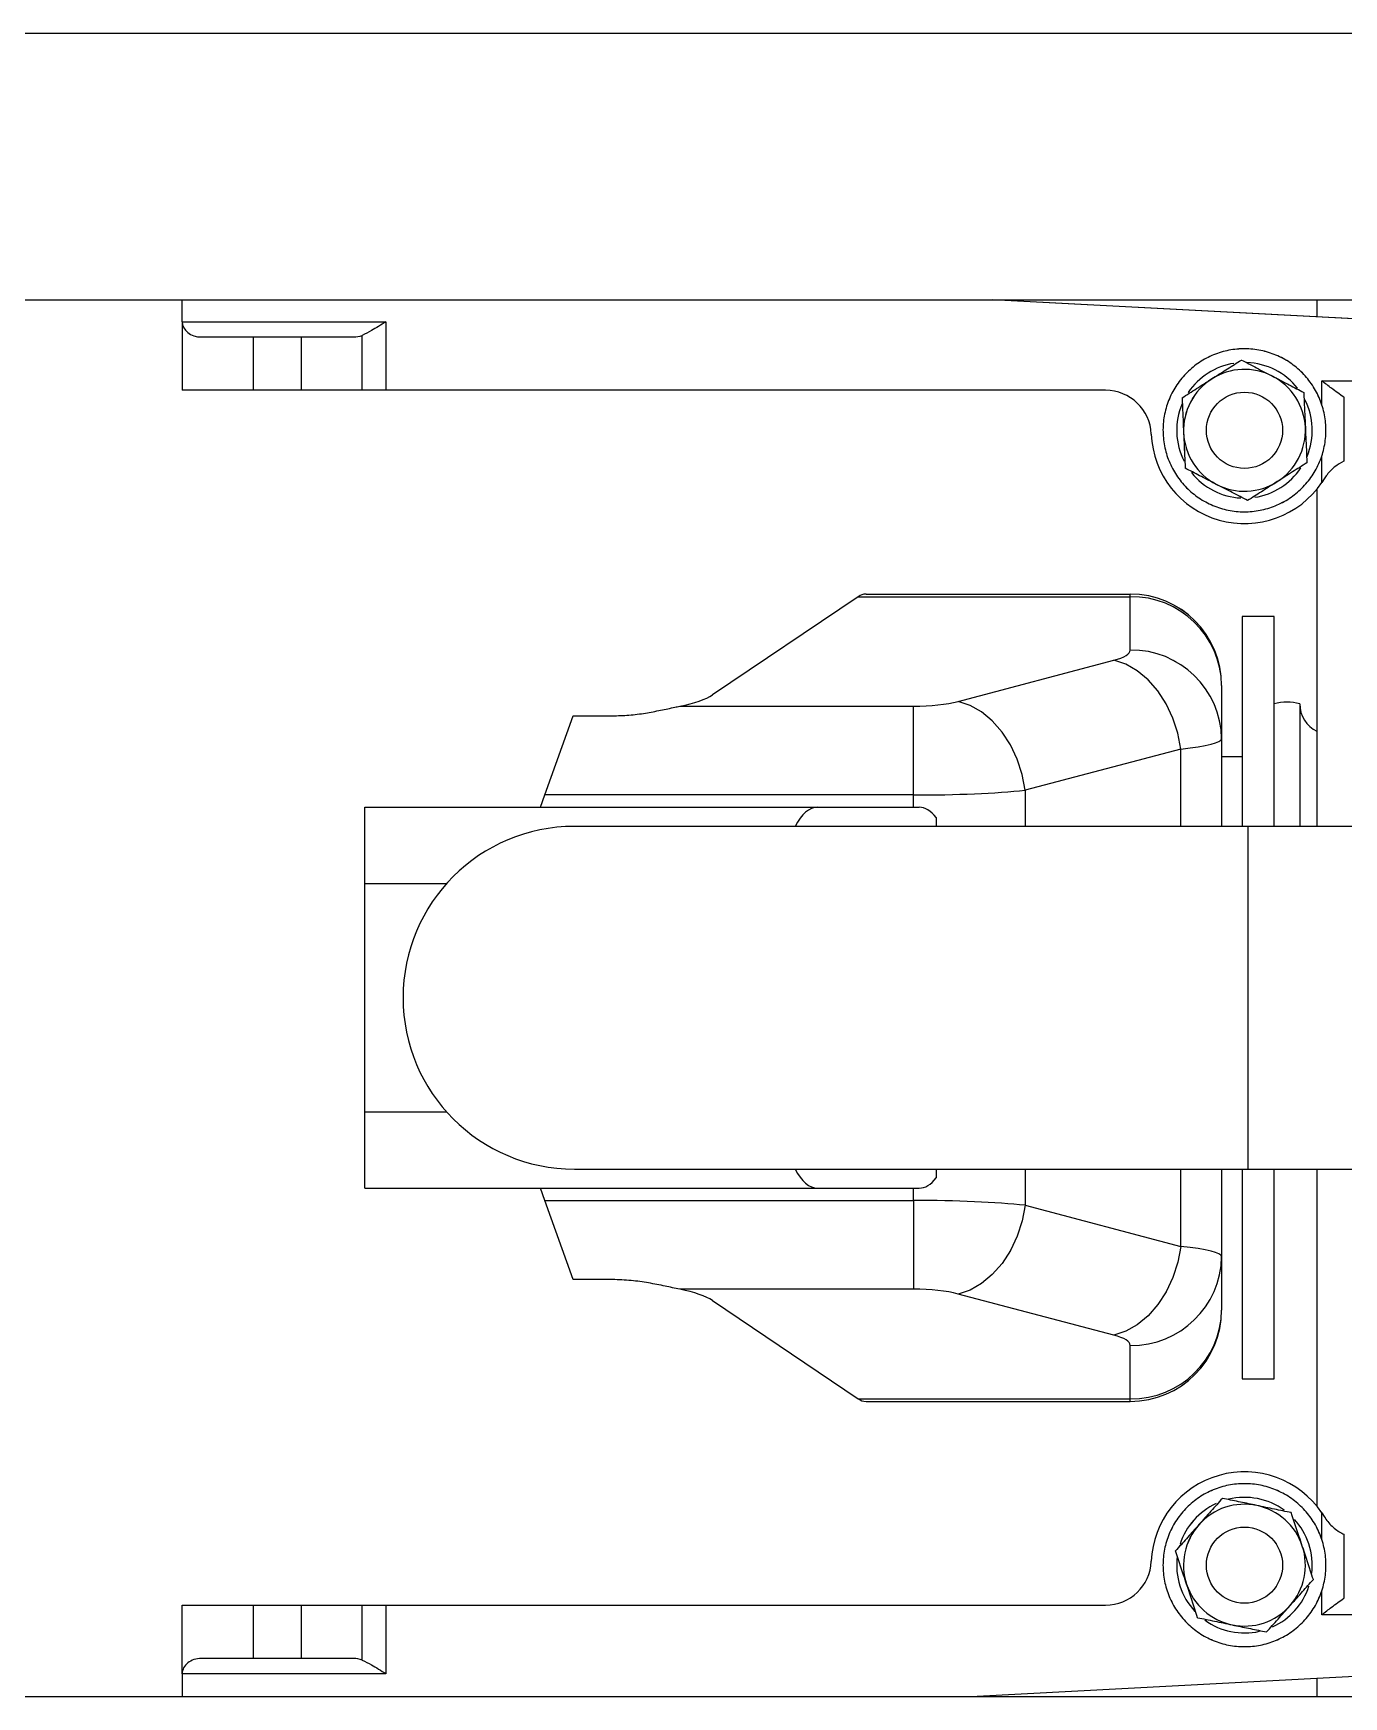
# Model space of a CAD drawing. Header units: inches. Extents: x -1851 to 6314, y -1304 to 4687.
# Drawn here: x 1300.1 to 1307.98, y 1503.1 to 1513.1 of the extents above; entities that cross this region are included whole.
import ezdxf

# ---------------------------------------------------------------- set-up
doc = ezdxf.new("R2010")
doc.units = ezdxf.units.IN
doc.header["$MEASUREMENT"] = 0
doc.layers.add('E-ARRY-TABL', color=9, linetype='Continuous')

# ---------------------------------------------------------------- blocks, each defined once
blk = doc.blocks.new('2.2.1_8 Mid Plan View')
at = {"color": 7, "linetype": 'Continuous', "lineweight": 15}
for p, q in [((-0.30061, -3.73684), (-0.30061, 2.68042)), ((0.30109, 2.68042), (0.30109, -3.73684)), ((-0.41544, -3.62201), (-0.41544, 2.56559)), ((-0.28572, -0.59238), (-0.30061, -0.87641)), ((0.28572, -0.59238), (0.30109, -0.88558)), ((-0.26575, -0.7344), (-0.26575, -0.60279)), ((0.26575, -0.60279), (0.26575, -0.7344)), ((-0.07382, -0.62663), (-0.07382, -0.76607)), ((0.07382, -0.76607), (0.07382, -0.62663)), ((-0.25867, -0.72494), (-0.23108, -0.72494)), ((0.23108, -0.72494), (0.25867, -0.72494)), ((-0.30061, -0.73654), (-0.29328, -0.73654)), ((-0.2235, -0.73339), (-0.22193, -0.7344)), ((-0.21905, -0.73654), (-0.07382, -0.73654)), ((0.07382, -0.73654), (0.21905, -0.73654)), ((0.22193, -0.7344), (0.2235, -0.73339)), ((0.29328, -0.73654), (0.30109, -0.73654)), ((-0.12655, -0.74387), (-0.07382, -0.74387)), ((-0.07382, -0.75496), (-0.16416, -0.75496)), ((-0.16416, -0.75496), (-0.16416, -0.76871)), ((0.16416, -0.75496), (0.07382, -0.75496)), ((0.16416, -0.76871), (0.16416, -0.75496)), ((-0.07382, -0.76607), (-0.07382, -1.05642)), ((0.07382, -1.05642), (0.07382, -0.76607)), ((-0.16416, -0.76871), (-0.07382, -0.76871)), ((-0.10375, -0.76871), (-0.10375, -0.77755)), ((0.07382, -0.76871), (0.16416, -0.76871)), ((-0.13451, -0.77755), (-0.11152, -0.77755)), ((-0.11152, -0.77755), (-0.07382, -0.77755)), ((0.07382, -0.77755), (0.11152, -0.77755)), ((0.11152, -0.77755), (0.13451, -0.77755)), ((-0.10713, -0.79512), (-0.08939, -0.86225)), ((0.08939, -0.86225), (0.10713, -0.79512)), ((-0.17388, -0.93077), (-0.17388, -0.81692)), ((-0.17274, -0.81692), (-0.17388, -0.81692)), ((-0.17274, -0.9342), (-0.17274, -0.81692)), ((-0.14975, -0.81692), (-0.17274, -0.81692)), ((-0.12762, -0.89107), (-0.14536, -0.82395)), ((0.14536, -0.82395), (0.12762, -0.89107)), ((0.17274, -0.81692), (0.14975, -0.81692)), ((0.17274, -0.9342), (0.17274, -0.81692)), ((0.17388, -0.81692), (0.17274, -0.81692)), ((0.17388, -0.93077), (0.17388, -0.81692)), ((-0.26164, -0.82753), (-0.26164, -1.13761)), ((0.26164, -1.13761), (0.26164, -0.82753)), ((-0.07762, -0.90058), (-0.07382, -0.90058)), ((0.07382, -0.90058), (0.07762, -0.90058)), ((-0.08202, -0.95162), (-0.08202, -0.90787)), ((0.08202, -0.95162), (0.08202, -0.90787)), ((-0.12556, -1.01105), (-0.12556, -0.91029)), ((-0.08733, -0.91029), (-0.12556, -0.91029)), ((-0.08733, -0.91029), (-0.08733, -1.06915)), ((0.08733, -1.06915), (0.08733, -0.91029)), ((0.08733, -0.91029), (0.12556, -0.91029)), ((0.12556, -0.91029), (0.12556, -1.01105)), ((-0.17274, -0.9342), (-0.13046, -0.99686)), ((0.13046, -0.99686), (0.17274, -0.9342)), ((-0.08202, -1.14664), (-0.08202, -0.95162)), ((0.08202, -1.14664), (0.08202, -0.95162)), ((-0.12142, -1.05699), (-0.12142, -1.04001)), ((0.12142, -1.04001), (0.12142, -1.05699)), ((-0.08733, -1.06915), (-0.12142, -1.05699)), ((0.12142, -1.05699), (0.08733, -1.06915)), ((-0.08202, -1.07104), (-0.08733, -1.06915)), ((0.08733, -1.06915), (0.08202, -1.07104)), ((-0.29117, -1.22538), (-0.29117, -1.13761)), ((-0.29117, -1.13761), (-0.26164, -1.13761)), ((-0.26164, -1.13761), (-0.26164, -1.14785)), ((0.26164, -1.13761), (0.29117, -1.13761)), ((0.26164, -1.14785), (0.26164, -1.13761)), ((0.29117, -1.13761), (0.29117, -1.22538)), ((-0.26164, -1.14785), (-0.28532, -1.14785)), ((-0.28461, -1.17412), (-0.28461, -1.15156)), ((-0.26164, -1.14785), (-0.26164, -1.17412)), ((-0.04921, -1.14664), (-0.08202, -1.14664)), ((0.04921, -1.14664), (-0.04921, -1.14664)), ((0.08202, -1.14664), (0.04921, -1.14664)), ((0.28532, -1.14785), (0.26164, -1.14785)), ((0.26164, -1.17412), (0.26164, -1.14785)), ((0.28461, -1.15156), (0.28461, -1.17412)), ((-0.28461, -1.17412), (-0.26164, -1.17412)), ((-0.28461, -1.19462), (-0.28461, -1.17412)), ((-0.26164, -1.17412), (-0.26164, -1.19462)), ((0.26164, -1.17412), (0.28461, -1.17412)), ((0.26164, -1.19462), (0.26164, -1.17412)), ((0.28461, -1.17412), (0.28461, -1.19462)), ((-0.26164, -1.19462), (-0.28461, -1.19462)), ((-0.28461, -1.21718), (-0.28461, -1.19462)), ((-0.26164, -1.19462), (-0.26164, -1.22538)), ((0.28461, -1.19462), (0.26164, -1.19462)), ((0.26164, -1.22538), (0.26164, -1.19462)), ((0.28461, -1.19462), (0.28461, -1.21718)), ((-0.29117, -1.22538), (-0.30061, -1.22538)), ((-0.29117, -1.22538), (-0.26164, -1.22538)), ((0.29117, -1.22538), (0.26164, -1.22538)), ((0.29117, -1.22538), (0.30109, -1.22538))]:
    blk.add_line(p, q, dxfattribs=at)
at = {"color": 8, "linetype": 'Continuous', "lineweight": 15}
for p, q in [((-0.2555, -0.7344), (-0.26575, -0.7344)), ((-0.22193, -0.7344), (-0.23334, -0.7344)), ((0.23334, -0.7344), (0.22193, -0.7344)), ((0.26575, -0.7344), (0.2555, -0.7344)), ((0.07382, -0.76607), (-0.07382, -0.76607)), ((-0.07382, -0.79512), (-0.10713, -0.79512)), ((0.10713, -0.79512), (0.07382, -0.79512)), ((-0.08939, -0.86225), (-0.07382, -0.86225)), ((0.07382, -0.86225), (0.08939, -0.86225)), ((-0.08202, -0.91029), (-0.08733, -0.91029)), ((0.08733, -0.91029), (0.08202, -0.91029)), ((-0.04921, -1.14664), (-0.04921, -1.11144)), ((0.04921, -1.14664), (0.04921, -1.11144))]:
    blk.add_line(p, q, dxfattribs=at)
at = {"color": 7, "linetype": 'Continuous', "lineweight": 15, "flags": 128}
for points in [[(-0.10713, -0.79512), (-0.11391, -0.7964), (-0.12048, -0.79852), (-0.12664, -0.80144), (-0.1322, -0.80504), (-0.13698, -0.80923), (-0.14085, -0.81388), (-0.14367, -0.81883), (-0.14536, -0.82395)], [(0.10713, -0.79512), (0.11391, -0.7964), (0.12048, -0.79852), (0.12664, -0.80144), (0.1322, -0.80504), (0.13698, -0.80923), (0.14085, -0.81388), (0.14367, -0.81883), (0.14536, -0.82395)], [(-0.08939, -0.86225), (-0.09617, -0.86352), (-0.10274, -0.86565), (-0.1089, -0.86856), (-0.11446, -0.87217), (-0.11924, -0.87636), (-0.1231, -0.881), (-0.12592, -0.88596), (-0.12762, -0.89107)], [(0.08939, -0.86225), (0.09617, -0.86352), (0.10274, -0.86565), (0.1089, -0.86856), (0.11446, -0.87217), (0.11924, -0.87636), (0.1231, -0.881), (0.12592, -0.88596), (0.12762, -0.89107)]]:
    blk.add_lwpolyline(points, dxfattribs=at)
at = {"color": 7, "linetype": 'Continuous', "lineweight": 15}
for centre in [(-0.24442, -0.76771), (0.24442, -0.76771)]:
    blk.add_circle(centre, 0.0164, dxfattribs=at)
for centre, radius, start, end in [((-0.24442, -0.76771), 0.0351, 120.68288, 131.93288), ((-0.24442, -0.76771), 0.0351, 109.43288, 120.68288), ((-0.24442, -0.76771), 0.0351, 98.18288, 109.43288), ((-0.24442, -0.76771), 0.0351, 86.93288, 98.18288), ((-0.24442, -0.76771), 0.04019, 272.35528, 55.98004), ((-0.24442, -0.76771), 0.0351, 75.68288, 86.93288), ((-0.24442, -0.76771), 0.0351, 64.43288, 75.68288), ((-0.24442, -0.76771), 0.0351, 53.18288, 64.43288), ((-0.12655, -0.73075), 0.01312, 270, 333.81634), ((0.24442, -0.76771), 0.04019, 124.01996, 267.64472), ((0.24442, -0.76771), 0.0351, 113.90506, 125.15506), ((0.24442, -0.76771), 0.0351, 102.65506, 113.90506), ((0.24442, -0.76771), 0.0351, 91.40506, 102.65506), ((0.24442, -0.76771), 0.0351, 80.15506, 91.40506), ((0.24442, -0.76771), 0.0351, 68.90506, 80.15506), ((0.24442, -0.76771), 0.0351, 57.65506, 68.90506), ((-0.24442, -0.76771), 0.0292, 128.30288, 177.95703), ((-0.24442, -0.76771), 0.0351, 131.93288, 143.18288), ((-0.24442, -0.76771), 0.02625, 92.55788, 152.55788), ((-0.24442, -0.76771), 0.0292, 92.55788, 116.79583), ((-0.24442, -0.76771), 0.0292, 67.40745, 92.55788), ((-0.24442, -0.76771), 0.02625, 32.55788, 92.55788), ((-0.24442, -0.76771), 0.0292, 8.73124, 56.20839), ((-0.24442, -0.76771), 0.0351, 41.93288, 53.18288), ((-0.24442, -0.76771), 0.0351, 30.68288, 41.93288), ((-0.10766, -0.74942), 0.01968, 163.6403, 196.3597), ((0.24442, -0.76771), 0.0351, 136.40506, 147.65506), ((0.24442, -0.76771), 0.02625, 108.28006, 168.28006), ((0.24442, -0.76771), 0.0351, 125.15506, 136.40506), ((0.24442, -0.76771), 0.0292, 108.28006, 132.51802), ((0.24442, -0.76771), 0.0292, 83.12964, 108.28006), ((0.24442, -0.76771), 0.02625, 48.28006, 108.28006), ((0.24442, -0.76771), 0.0292, 24.45342, 71.93058), ((0.24442, -0.76771), 0.0351, 46.40506, 57.65506), ((0.24442, -0.76771), 0.0351, 35.15506, 46.40506), ((-0.24442, -0.76771), 0.0351, 143.18288, 154.43288), ((-0.24442, -0.76771), 0.0351, 19.43288, 30.68288), ((0.24442, -0.76771), 0.0351, 147.65506, 158.90506), ((0.24442, -0.76771), 0.0292, 144.02506, 193.67922), ((0.24442, -0.76771), 0.02625, 348.28006, 48.28006), ((0.24442, -0.76771), 0.0351, 23.90506, 35.15506), ((-0.24442, -0.76771), 0.0351, 165.68288, 176.93288), ((-0.24442, -0.76771), 0.0351, 154.43288, 165.68288), ((-0.24442, -0.76771), 0.02625, 152.55788, 212.55788), ((-0.24442, -0.76771), 0.02625, 332.55788, 32.55788), ((-0.24442, -0.76771), 0.0351, 8.18288, 19.43288), ((0.24442, -0.76771), 0.0351, 158.90506, 170.15506), ((0.24442, -0.76771), 0.0351, 12.65506, 23.90506), ((-0.24442, -0.76771), 0.0351, 176.93288, 188.18288), ((-0.24442, -0.76771), 0.0351, 356.93288, 8.18288), ((0.24442, -0.76771), 0.0351, 170.15506, 181.40506), ((0.24442, -0.76771), 0.02625, 168.28006, 228.28006), ((0.24442, -0.76771), 0.0292, 324.37687, 12.67514), ((0.24442, -0.76771), 0.0351, 1.40506, 12.65506), ((-0.24442, -0.76771), 0.0351, 188.18288, 199.43288), ((-0.24442, -0.76771), 0.0292, 188.9922, 236.0844), ((-0.24442, -0.76771), 0.0292, 308.65468, 356.95295), ((-0.24442, -0.76771), 0.0351, 345.68288, 356.93288), ((0.24442, -0.76771), 0.0351, 181.40506, 192.65506), ((0.24442, -0.76771), 0.02625, 288.28006, 348.28006), ((0.24442, -0.76771), 0.0351, 338.90506, 350.15506), ((0.24442, -0.76771), 0.0351, 350.15506, 1.40506), ((-0.24442, -0.76771), 0.0351, 199.43288, 210.68288), ((-0.24442, -0.76771), 0.02625, 272.55788, 332.55788), ((-0.24442, -0.76771), 0.0351, 334.43288, 345.68288), ((-0.13451, -0.81692), 0.03937, 90, 180), ((-0.13391, -0.81638), 0.03884, 90.88733, 180.79366), ((-0.11092, -0.81638), 0.03884, 90.88733, 180.79366), ((0.11092, -0.81638), 0.03884, 359.20634, 89.11267), ((0.13391, -0.81638), 0.03884, 359.20634, 89.11267), ((0.13451, -0.81692), 0.03937, 0, 90), ((0.24442, -0.76771), 0.0351, 192.65506, 203.90506), ((0.24442, -0.76771), 0.0292, 204.71439, 251.80658), ((0.24442, -0.76771), 0.0351, 327.65506, 338.90506), ((-0.24442, -0.76771), 0.0351, 210.68288, 221.93288), ((-0.24442, -0.76771), 0.02625, 212.55788, 272.55788), ((-0.24442, -0.76771), 0.0351, 323.18288, 334.43288), ((0.24442, -0.76771), 0.0351, 203.90506, 215.15506), ((0.24442, -0.76771), 0.0351, 215.15506, 226.40506), ((0.24442, -0.76771), 0.02625, 228.28006, 288.28006), ((0.24442, -0.76771), 0.0351, 316.40506, 327.65506), ((-0.24442, -0.76771), 0.0351, 221.93288, 233.18288), ((-0.24442, -0.76771), 0.0292, 246.87351, 297.22169), ((-0.24442, -0.76771), 0.0351, 300.68288, 311.93288), ((-0.24442, -0.76771), 0.0351, 311.93288, 323.18288), ((0.24442, -0.76771), 0.0351, 226.40506, 237.65506), ((0.24442, -0.76771), 0.0292, 262.59569, 312.94388), ((0.24442, -0.76771), 0.0351, 305.15506, 316.40506), ((-0.24442, -0.76771), 0.0351, 233.18288, 244.43288), ((-0.24442, -0.76771), 0.0351, 244.43288, 255.68288), ((-0.24442, -0.76771), 0.0351, 255.68288, 266.93288), ((-0.24442, -0.76771), 0.0351, 266.93288, 278.18288), ((-0.24442, -0.76771), 0.0351, 278.18288, 289.43288), ((-0.24442, -0.76771), 0.0351, 289.43288, 300.68288), ((0.24442, -0.76771), 0.0351, 237.65506, 248.90506), ((0.24442, -0.76771), 0.0351, 248.90506, 260.15506), ((0.24442, -0.76771), 0.0351, 260.15506, 271.40506), ((0.24442, -0.76771), 0.0351, 271.40506, 282.65506), ((0.24442, -0.76771), 0.0351, 282.65506, 293.90506), ((0.24442, -0.76771), 0.0351, 293.90506, 305.15506), ((-0.24196, -0.82753), 0.01968, 92.35528, 180), ((0.24196, -0.82753), 0.01968, 0, 87.64472), ((0, -1.05642), 0.07382, 180, 0)]:
    blk.add_arc(centre, radius, start, end, dxfattribs=at)
for centre, major_axis, ratio, start_param, end_param in [((-0.11152, -0.84317), (0, 0.06562), 0.09834, 5.533966, 6.283185), ((0.11152, -0.84317), (0, 0.06562), 0.09834, 0, 0.749219), ((-0.14975, -0.84317), (0, 0.02625), 0.24585, 5.533966, 6.283185), ((0.14975, -0.84317), (0, 0.02625), 0.24585, 0, 0.749219), ((-0.09378, -0.91029), (0, 0.06562), 0.09834, 4.712389, 5.533966), ((0.09378, -0.91029), (0, 0.06562), 0.09834, 0.749219, 1.570796), ((-0.13201, -0.91029), (0, 0.02625), 0.24585, 4.712389, 5.533966), ((0.13201, -0.91029), (0, 0.02625), 0.24585, 0.749219, 1.570796), ((-0.04921, -0.90787), (0.03281, 0), 0.444444, 2.617994, 3.141593), ((0.04921, -0.90787), (0.03281, 0), 0.444444, 0, 0.523599), ((-0.13451, -0.93077), (0.03937, 0), 0.364309, 3.141593, 3.382662), ((0.13451, -0.93077), (0.03937, 0), 0.364309, 6.042116, 6.283185), ((-0.04921, -0.95162), (0.03281, 0), 0.444444, 3.141593, 3.864327), ((0.04921, -0.95162), (0.03281, 0), 0.444444, 5.560451, 6.283185), ((-0.13432, -1.04001), (0, 0.04593), 0.24585, 5.394785, 5.93382), ((0.13432, -1.04001), (0, 0.04593), 0.24585, 0.349365, 0.8884), ((-0.29117, -1.15156), (0, 0.0082), 0.8, 4.712389, 5.181588), ((0.29117, -1.15156), (0, 0.0082), 0.8, 1.101597, 1.570796), ((-0.29117, -1.21718), (0, 0.0082), 0.8, 3.141593, 4.712389), ((0.29117, -1.21718), (0, 0.0082), 0.8, 1.570796, 3.141593)]:
    blk.add_ellipse(centre, major_axis=major_axis, ratio=ratio, start_param=start_param, end_param=end_param, dxfattribs=at)
for points, knots in [([(-0.25867, -0.72494), (-0.25992, -0.72668), (-0.2621, -0.72972), (-0.26465, -0.73299), (-0.26574, -0.73438), (-0.26575, -0.7344)], [0, 0, 0, 0, 0.567676, 0.996223, 1, 1, 1, 1]), ([(-0.23108, -0.72494), (-0.23037, -0.72623), (-0.22896, -0.72881), (-0.22608, -0.7317), (-0.22411, -0.73299), (-0.2235, -0.73339)], [0, 0, 0, 0, 0.40927, 0.81718, 1, 1, 1, 1]), ([(0.2235, -0.73339), (0.22497, -0.73233), (0.22791, -0.73019), (0.23011, -0.72691), (0.23093, -0.72523), (0.23108, -0.72494)], [0, 0, 0, 0, 0.451634, 0.905839, 1, 1, 1, 1]), ([(0.26575, -0.7344), (0.26574, -0.73438), (0.26465, -0.73299), (0.2621, -0.72972), (0.25992, -0.72668), (0.25867, -0.72494)], [0, 0, 0, 0, 0.003777, 0.432324, 1, 1, 1, 1]), ([(-0.26771, -0.75561), (-0.26755, -0.75529), (-0.26629, -0.75288), (-0.26393, -0.74833), (-0.2618, -0.74423), (-0.26073, -0.74216)], [0, 0, 0, 0, 0.070086, 0.530782, 1, 1, 1, 1]), ([(-0.26073, -0.74216), (-0.25946, -0.74211), (-0.25452, -0.74189), (-0.2494, -0.74166), (-0.24559, -0.74149)], [0, 0, 0, 0, 0.257551, 1, 1, 1, 1]), ([(-0.24559, -0.74149), (-0.24421, -0.74143), (-0.23909, -0.7412), (-0.2341, -0.74097), (-0.23045, -0.74081)], [0, 0, 0, 0, 0.268634, 1, 1, 1, 1]), ([(-0.23045, -0.74081), (-0.22913, -0.74289), (-0.22646, -0.74707), (-0.22369, -0.7514), (-0.2223, -0.75358)], [0, 0, 0, 0, 0.495458, 1, 1, 1, 1]), ([(0.23619, -0.74279), (0.23488, -0.74322), (0.23001, -0.74483), (0.22527, -0.74639), (0.2218, -0.74754)], [0, 0, 0, 0, 0.268634, 1, 1, 1, 1]), ([(0.25058, -0.73803), (0.24937, -0.73843), (0.24468, -0.73998), (0.23981, -0.74159), (0.23619, -0.74279)], [0, 0, 0, 0, 0.257551, 1, 1, 1, 1]), ([(0.26189, -0.74812), (0.26162, -0.74788), (0.25959, -0.74607), (0.25576, -0.74266), (0.25231, -0.73958), (0.25058, -0.73803)], [0, 0, 0, 0, 0.070086, 0.530782, 1, 1, 1, 1]), ([(0.2218, -0.74754), (0.2213, -0.74995), (0.22029, -0.75481), (0.21925, -0.75984), (0.21872, -0.76238)], [0, 0, 0, 0, 0.495458, 1, 1, 1, 1]), ([(0.2732, -0.7582), (0.27136, -0.75656), (0.26765, -0.75326), (0.26382, -0.74984), (0.26189, -0.74812)], [0, 0, 0, 0, 0.495458, 1, 1, 1, 1]), ([(-0.2747, -0.76906), (-0.27356, -0.76688), (-0.27127, -0.76247), (-0.26891, -0.75791), (-0.26771, -0.75561)], [0, 0, 0, 0, 0.495458, 1, 1, 1, 1]), ([(-0.2223, -0.75358), (-0.2221, -0.75389), (-0.22064, -0.75618), (-0.21788, -0.7605), (-0.2154, -0.76439), (-0.21414, -0.76636)], [0, 0, 0, 0, 0.070086, 0.530782, 1, 1, 1, 1]), ([(0.27012, -0.77304), (0.27019, -0.77269), (0.27074, -0.77002), (0.27179, -0.765), (0.27272, -0.76048), (0.2732, -0.7582)], [0, 0, 0, 0, 0.070086, 0.530782, 1, 1, 1, 1]), ([(-0.21414, -0.76636), (-0.21528, -0.76854), (-0.21757, -0.77295), (-0.21993, -0.7775), (-0.22113, -0.7798)], [0, 0, 0, 0, 0.495458, 1, 1, 1, 1]), ([(0.21872, -0.76238), (0.21865, -0.76273), (0.2181, -0.76539), (0.21705, -0.77041), (0.21612, -0.77493), (0.21564, -0.77721)], [0, 0, 0, 0, 0.070086, 0.530782, 1, 1, 1, 1]), ([(-0.26654, -0.78183), (-0.26673, -0.78153), (-0.2682, -0.77924), (-0.27096, -0.77491), (-0.27344, -0.77102), (-0.2747, -0.76906)], [0, 0, 0, 0, 0.070086, 0.530782, 1, 1, 1, 1]), ([(0.26704, -0.78788), (0.26754, -0.78547), (0.26855, -0.7806), (0.26959, -0.77558), (0.27012, -0.77304)], [0, 0, 0, 0, 0.495458, 1, 1, 1, 1]), ([(-0.22113, -0.7798), (-0.22129, -0.78012), (-0.22255, -0.78254), (-0.22491, -0.78709), (-0.22704, -0.79118), (-0.22811, -0.79325)], [0, 0, 0, 0, 0.070086, 0.530782, 1, 1, 1, 1]), ([(0.21564, -0.77721), (0.21748, -0.77885), (0.22119, -0.78216), (0.22502, -0.78557), (0.22695, -0.7873)], [0, 0, 0, 0, 0.495458, 1, 1, 1, 1]), ([(-0.25839, -0.7946), (-0.25971, -0.79253), (-0.26238, -0.78834), (-0.26515, -0.78402), (-0.26654, -0.78183)], [0, 0, 0, 0, 0.495458, 1, 1, 1, 1]), ([(0.22695, -0.7873), (0.22722, -0.78754), (0.22925, -0.78935), (0.23308, -0.79276), (0.23653, -0.79583), (0.23826, -0.79738)], [0, 0, 0, 0, 0.070086, 0.530782, 1, 1, 1, 1]), ([(0.26704, -0.78788), (0.26583, -0.78828), (0.26114, -0.78983), (0.25627, -0.79143), (0.25265, -0.79263)], [0, 0, 0, 0, 0.257551, 1, 1, 1, 1]), ([(-0.25839, -0.7946), (-0.25712, -0.79455), (-0.25218, -0.79433), (-0.24705, -0.7941), (-0.24325, -0.79393)], [0, 0, 0, 0, 0.257551, 1, 1, 1, 1]), ([(-0.24325, -0.79393), (-0.24187, -0.79387), (-0.23675, -0.79364), (-0.23176, -0.79342), (-0.22811, -0.79325)], [0, 0, 0, 0, 0.268634, 1, 1, 1, 1]), ([(0.25265, -0.79263), (0.25134, -0.79306), (0.24647, -0.79467), (0.24173, -0.79624), (0.23826, -0.79738)], [0, 0, 0, 0, 0.268634, 1, 1, 1, 1]), ([(-0.12142, -1.04001), (-0.12149, -1.03763), (-0.12161, -1.03279), (-0.12257, -1.0258), (-0.12382, -1.01917), (-0.12489, -1.01434), (-0.12542, -1.01175), (-0.12556, -1.01105)], [0, 0, 0, 0, 0.225619, 0.458408, 0.683808, 0.914596, 1, 1, 1, 1]), ([(0.12556, -1.01105), (0.12512, -1.01311), (0.12424, -1.01728), (0.12279, -1.02436), (0.12171, -1.03197), (0.12142, -1.03728), (0.12142, -1.03998), (0.12142, -1.04001)], [0, 0, 0, 0, 0.245342, 0.49764, 0.743058, 0.997175, 1, 1, 1, 1]), ([(-0.29117, -1.13761), (-0.29116, -1.13762), (-0.28984, -1.13971), (-0.2875, -1.14331), (-0.28595, -1.14654), (-0.28532, -1.14785)], [0, 0, 0, 0, 0.003713, 0.594805, 1, 1, 1, 1]), ([(0.28532, -1.14785), (0.28595, -1.14654), (0.2875, -1.14331), (0.28984, -1.13971), (0.29116, -1.13762), (0.29117, -1.13761)], [0, 0, 0, 0, 0.405195, 0.996287, 1, 1, 1, 1])]:
    blk.add_open_spline(points, degree=3, knots=knots, dxfattribs=at)

msp = doc.modelspace()

# ---------------------------------------------------------------- linework, layer by layer
at = {"layer": 'E-ARRY-TABL'}
for p, q in [((1267.55665, 1513.09973), (1353.89208, 1513.09973)), ((1265.95445, 1511.49753), (1355.49428, 1511.49753)), ((1300.99675, 1511.36584), (1300.99675, 1511.49753)), ((1309.82899, 1511.28984), (1305.866, 1511.49753)), ((1307.81753, 1511.49753), (1307.81753, 1511.39525)), ((1300.99675, 1511.36584), (1300.99675, 1510.95385)), ((1300.99675, 1511.36584), (1302.22147, 1511.36584)), ((1302.22147, 1511.36584), (1302.22147, 1510.95385)), ((1301.1112, 1511.27429), (1301.42598, 1511.27429)), ((1301.42598, 1510.95385), (1301.42598, 1511.27429)), ((1301.42598, 1511.27429), (1301.71195, 1511.27429)), ((1301.71195, 1511.27429), (1301.71195, 1510.95385)), ((1301.71195, 1511.27429), (1302.02674, 1511.27429)), ((1302.07848, 1510.95385), (1302.07848, 1511.28418)), ((1301.42598, 1510.95385), (1300.99675, 1510.95385)), ((1301.71195, 1510.95385), (1301.42598, 1510.95385)), ((1302.07848, 1510.95385), (1301.71195, 1510.95385)), ((1302.22147, 1510.95385), (1302.07848, 1510.95385)), ((1306.54792, 1510.95385), (1302.22147, 1510.95385)), ((1307.84743, 1511.01107), (1309.68376, 1511.01107)), ((1307.84743, 1510.86808), (1307.84743, 1511.01107)), ((1307.97937, 1510.91236), (1307.97937, 1510.52733)), ((1307.84743, 1510.39978), (1307.84743, 1510.55896)), ((1307.81753, 1510.35949), (1307.81753, 1508.33312)), ((1307.86145, 1510.42161), (1307.84743, 1510.39978)), ((1305.05965, 1509.71343), (1304.18532, 1509.1234)), ((1305.05965, 1509.71343), (1306.69599, 1509.71343)), ((1305.10742, 1509.72932), (1306.69599, 1509.72932)), ((1306.69599, 1509.71343), (1306.69599, 1509.72932)), ((1306.69599, 1509.39264), (1306.69599, 1509.71343)), ((1307.36868, 1509.59372), (1307.36868, 1508.33312)), ((1307.56049, 1509.59372), (1307.36868, 1509.59372)), ((1307.56049, 1508.33312), (1307.56049, 1509.59372)), ((1305.66134, 1509.08377), (1306.59793, 1509.33132)), ((1307.24531, 1509.17999), (1307.24531, 1508.8592)), ((1303.98733, 1509.05506), (1305.39319, 1509.05506)), ((1305.39319, 1508.52162), (1305.39319, 1509.05506)), ((1307.71522, 1509.06888), (1307.71522, 1508.33312)), ((1303.17661, 1508.52162), (1303.34627, 1508.99734)), ((1303.34627, 1508.99734), (1303.58315, 1508.99734)), ((1307.24531, 1508.8592), (1307.24531, 1508.33312)), ((1307.00015, 1508.79788), (1306.06357, 1508.55033)), ((1307.00015, 1508.33312), (1307.00015, 1508.79788)), ((1307.36868, 1508.75073), (1307.24531, 1508.75073)), ((1303.1502, 1508.44756), (1303.17661, 1508.52162)), ((1305.39319, 1508.52162), (1303.17661, 1508.52162)), ((1305.39319, 1508.44756), (1305.39319, 1508.52162)), ((1306.06357, 1508.55033), (1306.06357, 1508.33312)), ((1302.0954, 1507.98979), (1302.0954, 1508.44756)), ((1302.0954, 1508.44756), (1304.81659, 1508.44756)), ((1304.81659, 1508.44756), (1305.42695, 1508.44756)), ((1305.52868, 1508.38623), (1305.52868, 1508.33312)), ((1307.40553, 1508.33312), (1303.35427, 1508.33312)), ((1309.35106, 1508.33312), (1307.40553, 1508.33312)), ((1307.40553, 1506.27315), (1307.40553, 1508.33312)), ((1302.0954, 1506.61648), (1302.0954, 1507.98979)), ((1302.0954, 1507.98979), (1302.58656, 1507.98979)), ((1302.0954, 1506.15871), (1302.0954, 1506.61648)), ((1302.0954, 1506.61648), (1302.58656, 1506.61648)), ((1303.35427, 1506.27315), (1307.40553, 1506.27315)), ((1305.52868, 1506.27315), (1305.52868, 1506.22004)), ((1306.06357, 1506.27315), (1306.06357, 1506.05594)), ((1307.00015, 1505.80839), (1307.00015, 1506.27315)), ((1307.24531, 1506.27315), (1307.24531, 1505.74707)), ((1307.36868, 1506.27315), (1307.36868, 1505.01254)), ((1307.40553, 1506.27315), (1309.35106, 1506.27315)), ((1307.56049, 1505.01254), (1307.56049, 1506.27315)), ((1307.81753, 1506.27315), (1307.81753, 1504.24678)), ((1302.0954, 1506.15871), (1304.81659, 1506.15871)), ((1303.17661, 1506.08465), (1303.1502, 1506.15871)), ((1304.81659, 1506.15871), (1305.42695, 1506.15871)), ((1305.39319, 1506.08465), (1305.39319, 1506.15871)), ((1303.17661, 1506.08465), (1305.39319, 1506.08465)), ((1303.34627, 1505.60892), (1303.17661, 1506.08465)), ((1305.39319, 1506.08465), (1305.39319, 1505.55121)), ((1306.06357, 1506.05594), (1307.00015, 1505.80839)), ((1307.24531, 1505.74707), (1307.24531, 1505.42628)), ((1303.58315, 1505.60892), (1303.34627, 1505.60892)), ((1305.39319, 1505.55121), (1303.98733, 1505.55121)), ((1304.18532, 1505.48287), (1305.05965, 1504.89284)), ((1306.59793, 1505.27495), (1305.66134, 1505.5225)), ((1306.69599, 1504.89284), (1306.69599, 1505.21363)), ((1307.36868, 1505.01254), (1307.56049, 1505.01254)), ((1305.05965, 1504.89284), (1306.69599, 1504.89284)), ((1305.10742, 1504.87695), (1306.69599, 1504.87695)), ((1306.69599, 1504.87695), (1306.69599, 1504.89284)), ((1307.84743, 1504.20649), (1307.86145, 1504.18465)), ((1307.84743, 1504.04731), (1307.84743, 1504.20649)), ((1307.97937, 1504.07894), (1307.97937, 1503.6939)), ((1307.84743, 1503.5952), (1307.84743, 1503.73819)), ((1300.99675, 1503.24043), (1300.99675, 1503.65242)), ((1300.99675, 1503.65242), (1301.42598, 1503.65242)), ((1301.42598, 1503.33198), (1301.42598, 1503.65242)), ((1301.42598, 1503.65242), (1301.71195, 1503.65242)), ((1301.71195, 1503.65242), (1301.71195, 1503.33198)), ((1301.71195, 1503.65242), (1302.07848, 1503.65242)), ((1302.07848, 1503.32209), (1302.07848, 1503.65242)), ((1302.07848, 1503.65242), (1302.22147, 1503.65242)), ((1302.22147, 1503.65242), (1302.22147, 1503.24043)), ((1302.22147, 1503.65242), (1306.54792, 1503.65242)), ((1309.68376, 1503.5952), (1307.84743, 1503.5952)), ((1301.42598, 1503.33198), (1301.1112, 1503.33198)), ((1301.71195, 1503.33198), (1301.42598, 1503.33198)), ((1302.02674, 1503.33198), (1301.71195, 1503.33198)), ((1309.82899, 1503.31643), (1305.73793, 1503.10203)), ((1302.22147, 1503.24043), (1300.99675, 1503.24043)), ((1300.99675, 1503.24043), (1300.99675, 1503.10203)), ((1307.81753, 1503.21101), (1307.81753, 1503.10203)), ((1355.49428, 1503.10203), (1265.95445, 1503.10203))]:
    msp.add_line(p, q, dxfattribs=at)
for points in [[(1307.00015, 1508.79788), (1306.98234, 1508.89251), (1306.95266, 1508.98421), (1306.91203, 1509.07017), (1306.8617, 1509.14771), (1306.80323, 1509.21446), (1306.73842, 1509.26834), (1306.66928, 1509.3077), (1306.59793, 1509.33132)], [(1306.06357, 1508.55033), (1306.04576, 1508.64496), (1306.01608, 1508.73666), (1305.97545, 1508.82261), (1305.92512, 1508.90016), (1305.86665, 1508.96691), (1305.80184, 1509.02079), (1305.73269, 1509.06015), (1305.66134, 1509.08377)], [(1306.06357, 1506.05594), (1306.04576, 1505.96131), (1306.01608, 1505.86961), (1305.97545, 1505.78366), (1305.92512, 1505.70611), (1305.86665, 1505.63936), (1305.80184, 1505.58548), (1305.73269, 1505.54612), (1305.66134, 1505.5225)], [(1307.00015, 1505.80839), (1306.98234, 1505.71376), (1306.95266, 1505.62205), (1306.91203, 1505.5361), (1306.8617, 1505.45856), (1306.80323, 1505.39181), (1306.73842, 1505.33793), (1306.66928, 1505.29857), (1306.59793, 1505.27495)]]:
    msp.add_lwpolyline(points, dxfattribs=at)
for centre in [(1307.38265, 1510.71352), (1307.38265, 1503.89275)]:
    msp.add_circle(centre, 0.22889, dxfattribs=at)
for centre, radius, start, end in [((1307.38265, 1510.71352), 0.48981, 109.432875, 120.682875), ((1307.38265, 1510.71352), 0.48981, 98.182875, 109.432875), ((1307.38265, 1510.71352), 0.48981, 86.932875, 98.182875), ((1307.38265, 1510.71352), 0.48981, 75.682875, 86.932875), ((1307.38265, 1510.71352), 0.48981, 64.432875, 75.682875), ((1307.38265, 1510.71352), 0.48981, 53.182875, 64.432875), ((1307.38265, 1510.71352), 0.48981, 131.932875, 143.182875), ((1307.38265, 1510.71352), 0.40742, 98.992204, 146.0844), ((1307.38265, 1510.71352), 0.48981, 120.682875, 131.932875), ((1307.38265, 1510.71352), 0.36622, 62.557875, 122.557875), ((1307.38265, 1510.71352), 0.40742, 38.302878, 87.957031), ((1307.38265, 1510.71352), 0.48981, 41.932875, 53.182875), ((1306.54792, 1510.67919), 0.27466, 2.355284, 90), ((1307.38265, 1510.71352), 0.48981, 143.182875, 154.432875), ((1307.38265, 1510.71352), 0.36622, 122.557875, 182.557875), ((1307.38265, 1510.71352), 0.36622, 2.557875, 62.557875), ((1307.38265, 1510.71352), 0.48981, 30.682875, 41.932875), ((1307.38265, 1510.71352), 0.48981, 19.432875, 30.682875), ((1307.38265, 1510.71352), 0.48981, 154.432875, 165.682875), ((1307.38265, 1510.71352), 0.40742, 156.873506, 207.221695), ((1307.38265, 1510.71352), 0.40742, 2.557875, 26.795834), ((1307.38265, 1510.71352), 0.48981, 8.182875, 19.432875), ((1307.38265, 1510.71352), 0.48981, 165.682875, 176.932875), ((1307.38265, 1510.71352), 0.48981, 356.932875, 8.182875), ((1307.38265, 1510.71352), 0.56077, 182.355284, 325.980041), ((1307.38265, 1510.71352), 0.48981, 176.932875, 188.182875), ((1307.38265, 1510.71352), 0.36622, 182.557875, 242.557875), ((1307.38265, 1510.71352), 0.36622, 302.557875, 2.557875), ((1307.38265, 1510.71352), 0.40742, 337.407452, 2.557875), ((1307.38265, 1510.71352), 0.48981, 345.682875, 356.932875), ((1307.38265, 1510.71352), 0.48981, 188.182875, 199.432875), ((1307.38265, 1510.71352), 0.48981, 334.432875, 345.682875), ((1307.38265, 1510.71352), 0.48981, 199.432875, 210.682875), ((1307.38265, 1510.71352), 0.48981, 210.682875, 221.932875), ((1307.38265, 1510.71352), 0.40742, 218.654681, 266.952955), ((1307.38265, 1510.71352), 0.40742, 278.731235, 326.208391), ((1307.38265, 1510.71352), 0.48981, 323.182875, 334.432875), ((1307.38265, 1510.71352), 0.48981, 221.932875, 233.182875), ((1307.38265, 1510.71352), 0.36622, 242.557875, 302.557875), ((1307.38265, 1510.71352), 0.48981, 311.932875, 323.182875), ((1307.38265, 1510.71352), 0.48981, 233.182875, 244.432875), ((1307.38265, 1510.71352), 0.48981, 244.432875, 255.682875), ((1307.38265, 1510.71352), 0.48981, 289.432875, 300.682875), ((1307.38265, 1510.71352), 0.48981, 300.682875, 311.932875), ((1307.38265, 1510.71352), 0.48981, 255.682875, 266.932875), ((1307.38265, 1510.71352), 0.48981, 266.932875, 278.182875), ((1307.38265, 1510.71352), 0.48981, 278.182875, 289.432875), ((1306.69599, 1509.17999), 0.54932, 0, 90), ((1306.7035, 1509.1716), 0.54188, 0.887333, 90.793658), ((1306.7035, 1508.85081), 0.54188, 0.887333, 90.793658), ((1307.63785, 1508.80534), 0.27466, 73.640298, 106.359702), ((1307.89832, 1509.06888), 0.18311, 180, 243.816337), ((1303.35427, 1507.30313), 1.02998, 90, 270), ((1306.7035, 1505.75546), 0.54188, 269.206342, 359.112667), ((1306.7035, 1505.43467), 0.54188, 269.206342, 359.112667), ((1306.69599, 1505.42628), 0.54932, 270, 0), ((1307.38265, 1503.89275), 0.56077, 34.019959, 177.644716), ((1307.38265, 1503.89275), 0.48981, 102.65506, 113.90506), ((1307.38265, 1503.89275), 0.48981, 91.40506, 102.65506), ((1307.38265, 1503.89275), 0.48981, 80.15506, 91.40506), ((1307.38265, 1503.89275), 0.48981, 68.90506, 80.15506), ((1307.38265, 1503.89275), 0.40742, 114.714388, 161.806585), ((1307.38265, 1503.89275), 0.48981, 125.15506, 136.40506), ((1307.38265, 1503.89275), 0.48981, 113.90506, 125.15506), ((1307.38265, 1503.89275), 0.36622, 78.28006, 138.28006), ((1307.38265, 1503.89275), 0.40742, 54.025063, 103.679216), ((1307.38265, 1503.89275), 0.48981, 57.65506, 68.90506), ((1307.38265, 1503.89275), 0.48981, 46.40506, 57.65506), ((1307.38265, 1503.89275), 0.48981, 147.65506, 158.90506), ((1307.38265, 1503.89275), 0.48981, 136.40506, 147.65506), ((1307.38265, 1503.89275), 0.36622, 18.28006, 78.28006), ((1307.38265, 1503.89275), 0.40742, 18.28006, 42.518019), ((1307.38265, 1503.89275), 0.48981, 35.15506, 46.40506), ((1307.38265, 1503.89275), 0.48981, 23.90506, 35.15506), ((1307.38265, 1503.89275), 0.48981, 158.90506, 170.15506), ((1307.38265, 1503.89275), 0.36622, 138.28006, 198.28006), ((1307.38265, 1503.89275), 0.48981, 12.65506, 23.90506), ((1307.38265, 1503.89275), 0.48981, 170.15506, 181.40506), ((1307.38265, 1503.89275), 0.36622, 318.28006, 18.28006), ((1307.38265, 1503.89275), 0.40742, 353.129637, 18.28006), ((1307.38265, 1503.89275), 0.48981, 1.40506, 12.65506), ((1306.54792, 1503.92708), 0.27466, 270, 357.644716), ((1307.38265, 1503.89275), 0.48981, 181.40506, 192.65506), ((1307.38265, 1503.89275), 0.40742, 172.595691, 222.943879), ((1307.38265, 1503.89275), 0.48981, 350.15506, 1.40506), ((1307.38265, 1503.89275), 0.48981, 192.65506, 203.90506), ((1307.38265, 1503.89275), 0.36622, 198.28006, 258.28006), ((1307.38265, 1503.89275), 0.40742, 294.45342, 341.930576), ((1307.38265, 1503.89275), 0.48981, 338.90506, 350.15506), ((1307.38265, 1503.89275), 0.48981, 203.90506, 215.15506), ((1307.38265, 1503.89275), 0.48981, 327.65506, 338.90506), ((1307.38265, 1503.89275), 0.48981, 215.15506, 226.40506), ((1307.38265, 1503.89275), 0.40742, 234.376865, 282.67514), ((1307.38265, 1503.89275), 0.36622, 258.28006, 318.28006), ((1307.38265, 1503.89275), 0.48981, 305.15506, 316.40506), ((1307.38265, 1503.89275), 0.48981, 316.40506, 327.65506), ((1307.38265, 1503.89275), 0.48981, 226.40506, 237.65506), ((1307.38265, 1503.89275), 0.48981, 237.65506, 248.90506), ((1307.38265, 1503.89275), 0.48981, 293.90506, 305.15506), ((1307.38265, 1503.89275), 0.48981, 248.90506, 260.15506), ((1307.38265, 1503.89275), 0.48981, 260.15506, 271.40506), ((1307.38265, 1503.89275), 0.48981, 271.40506, 282.65506), ((1307.38265, 1503.89275), 0.48981, 282.65506, 293.90506)]:
    msp.add_arc(centre, radius, start, end, dxfattribs=at)
for centre, major_axis, ratio, start_param, end_param in [((1301.1112, 1511.36584), (0.11444, 0), 0.8, 3.1415927, 4.712389), ((1302.02674, 1511.36584), (0.11444, 0), 0.8, 4.712389, 5.181588), ((1305.10742, 1509.17999), (0, -0.54932), 0.364309, 3.1415927, 3.3826618), ((1306.32977, 1509.39264), (0.36622, 0), 0.2458501, 5.5339663, 6.2831853), ((1303.58315, 1509.17733), (0.64088, 0), 0.2458501, 5.3947853, 5.9338203), ((1305.39319, 1509.14509), (0.36622, 0), 0.2458501, 4.712389, 5.5339663), ((1306.32977, 1508.8592), (0.91554, 0), 0.0983401, 5.5339663, 6.2831853), ((1305.39319, 1508.61165), (0.91554, 0), 0.0983401, 4.712389, 5.5339663), ((1304.81659, 1507.98979), (0, -0.45777), 0.4444444, 3.1415927, 3.8643269), ((1305.42695, 1507.98979), (0, -0.45777), 0.4444444, 2.6179939, 3.1415927), ((1304.81659, 1506.61648), (0, -0.45777), 0.4444444, 5.5604511, 6.2831853), ((1305.42695, 1506.61648), (0, -0.45777), 0.4444444, 0, 0.5235988), ((1305.39319, 1505.99462), (0.91554, 0), 0.0983401, 0.749219, 1.5707963), ((1306.32977, 1505.74707), (0.91554, 0), 0.0983401, 0, 0.749219), ((1303.58315, 1505.42894), (0.64088, 0), 0.2458501, 0.349365, 0.8884), ((1305.39319, 1505.46118), (0.36622, 0), 0.2458501, 0.749219, 1.5707963), ((1306.32977, 1505.21363), (0.36622, 0), 0.2458501, 0, 0.749219), ((1305.10742, 1505.42628), (0, -0.54932), 0.364309, 6.0421162, 6.2831853), ((1301.1112, 1503.24043), (0.11444, 0), 0.8, 1.5707963, 3.1415927), ((1302.02674, 1503.24043), (0.11444, 0), 0.8, 1.1015973, 1.5707963)]:
    msp.add_ellipse(centre, major_axis=major_axis, ratio=ratio, start_param=start_param, end_param=end_param, dxfattribs=at)
for points, knots in [([(1302.22147, 1511.36584), (1302.22128, 1511.36573), (1302.19207, 1511.34725), (1302.1419, 1511.31458), (1302.09682, 1511.29297), (1302.07848, 1511.28418)], [0, 0, 0, 0, 0.0037126, 0.594805, 1, 1, 1, 1]), ([(1307.18557, 1511.02219), (1307.18979, 1511.02488), (1307.22178, 1511.04531), (1307.28209, 1511.08382), (1307.33638, 1511.11848), (1307.36377, 1511.13597)], [0, 0, 0, 0, 0.0700858, 0.5307822, 1, 1, 1, 1]), ([(1307.36377, 1511.13597), (1307.39425, 1511.12015), (1307.45575, 1511.08821), (1307.51934, 1511.05519), (1307.55142, 1511.03853)], [0, 0, 0, 0, 0.495458, 1, 1, 1, 1]), ([(1307.00736, 1510.9084), (1307.0363, 1510.92688), (1307.09471, 1510.96418), (1307.1551, 1511.00273), (1307.18557, 1511.02219)], [0, 0, 0, 0, 0.495458, 1, 1, 1, 1]), ([(1307.55142, 1511.03853), (1307.55586, 1511.03622), (1307.58955, 1511.01873), (1307.65305, 1510.98575), (1307.71022, 1510.95607), (1307.73906, 1510.94109)], [0, 0, 0, 0, 0.0700858, 0.5307822, 1, 1, 1, 1]), ([(1307.97937, 1510.91236), (1307.95518, 1510.92973), (1307.91273, 1510.96022), (1307.86713, 1510.99581), (1307.8476, 1511.01094), (1307.84743, 1511.01107)], [0, 0, 0, 0, 0.5676763, 0.9962232, 1, 1, 1, 1]), ([(1307.00736, 1510.9084), (1307.00815, 1510.89067), (1307.01123, 1510.82182), (1307.01442, 1510.75029), (1307.01679, 1510.69718)], [0, 0, 0, 0, 0.2575513, 1, 1, 1, 1]), ([(1307.73906, 1510.94109), (1307.73985, 1510.92336), (1307.74293, 1510.85451), (1307.74612, 1510.78297), (1307.7485, 1510.72987)], [0, 0, 0, 0, 0.2575513, 1, 1, 1, 1]), ([(1307.01679, 1510.69718), (1307.01765, 1510.67797), (1307.02085, 1510.60648), (1307.02396, 1510.53686), (1307.02623, 1510.48595)], [0, 0, 0, 0, 0.2686336, 1, 1, 1, 1]), ([(1307.7485, 1510.72987), (1307.74935, 1510.71066), (1307.75255, 1510.63916), (1307.75566, 1510.56955), (1307.75793, 1510.51864)], [0, 0, 0, 0, 0.2686336, 1, 1, 1, 1]), ([(1307.21387, 1510.38851), (1307.20943, 1510.39082), (1307.17574, 1510.40831), (1307.11224, 1510.44129), (1307.05507, 1510.47098), (1307.02623, 1510.48595)], [0, 0, 0, 0, 0.0700858, 0.5307822, 1, 1, 1, 1]), ([(1307.75793, 1510.51864), (1307.72899, 1510.50016), (1307.67058, 1510.46287), (1307.61019, 1510.42431), (1307.57972, 1510.40486)], [0, 0, 0, 0, 0.495458, 1, 1, 1, 1]), ([(1307.97937, 1510.52733), (1307.96137, 1510.51749), (1307.92544, 1510.49786), (1307.88511, 1510.45759), (1307.86704, 1510.43012), (1307.86145, 1510.42161)], [0, 0, 0, 0, 0.4092703, 0.8171797, 1, 1, 1, 1]), ([(1307.40152, 1510.29107), (1307.37104, 1510.3069), (1307.30954, 1510.33884), (1307.24595, 1510.37185), (1307.21387, 1510.38851)], [0, 0, 0, 0, 0.495458, 1, 1, 1, 1]), ([(1307.57972, 1510.40486), (1307.5755, 1510.40216), (1307.54351, 1510.38174), (1307.4832, 1510.34323), (1307.42891, 1510.30856), (1307.40152, 1510.29107)], [0, 0, 0, 0, 0.0700858, 0.5307822, 1, 1, 1, 1]), ([(1303.58315, 1508.99734), (1303.61638, 1508.99823), (1303.6839, 1509.00002), (1303.78143, 1509.01332), (1303.87394, 1509.03085), (1303.9414, 1509.04568), (1303.97756, 1509.05306), (1303.98733, 1509.05506)], [0, 0, 0, 0, 0.2256187, 0.4584081, 0.6838078, 0.914596, 1, 1, 1, 1]), ([(1303.98733, 1505.55121), (1303.95861, 1505.55728), (1303.90035, 1505.56958), (1303.80161, 1505.5898), (1303.69545, 1505.60494), (1303.62135, 1505.60891), (1303.58357, 1505.60892), (1303.58315, 1505.60892)], [0, 0, 0, 0, 0.2453417, 0.4976398, 0.7430576, 0.9971753, 1, 1, 1, 1]), ([(1307.25001, 1504.29428), (1307.22716, 1504.26865), (1307.18103, 1504.21692), (1307.13335, 1504.16344), (1307.1093, 1504.13646)], [0, 0, 0, 0, 0.495458, 1, 1, 1, 1]), ([(1307.45703, 1504.25133), (1307.45213, 1504.25235), (1307.41497, 1504.26006), (1307.3449, 1504.27459), (1307.28183, 1504.28768), (1307.25001, 1504.29428)], [0, 0, 0, 0, 0.0700858, 0.5307822, 1, 1, 1, 1]), ([(1307.66406, 1504.20838), (1307.63044, 1504.21536), (1307.56258, 1504.22943), (1307.49243, 1504.24399), (1307.45703, 1504.25133)], [0, 0, 0, 0, 0.495458, 1, 1, 1, 1]), ([(1307.73038, 1504.00762), (1307.72435, 1504.02587), (1307.7019, 1504.09383), (1307.68005, 1504.15999), (1307.66406, 1504.20838)], [0, 0, 0, 0, 0.2686336, 1, 1, 1, 1]), ([(1307.86145, 1504.18465), (1307.87631, 1504.16416), (1307.90612, 1504.12307), (1307.95188, 1504.09236), (1307.97534, 1504.08091), (1307.97937, 1504.07894)], [0, 0, 0, 0, 0.451634, 0.9058386, 1, 1, 1, 1]), ([(1307.1093, 1504.13646), (1307.10596, 1504.13272), (1307.08071, 1504.10439), (1307.03309, 1504.05098), (1306.99022, 1504.0029), (1306.96859, 1503.97864)], [0, 0, 0, 0, 0.0700858, 0.5307822, 1, 1, 1, 1]), ([(1307.03491, 1503.77788), (1307.02888, 1503.79613), (1307.00643, 1503.86409), (1306.98458, 1503.93025), (1306.96859, 1503.97864)], [0, 0, 0, 0, 0.2686336, 1, 1, 1, 1]), ([(1307.7967, 1503.80685), (1307.79113, 1503.82371), (1307.76951, 1503.88915), (1307.74705, 1503.95714), (1307.73038, 1504.00762)], [0, 0, 0, 0, 0.2575513, 1, 1, 1, 1]), ([(1307.10123, 1503.57711), (1307.09566, 1503.59397), (1307.07404, 1503.65941), (1307.05159, 1503.7274), (1307.03491, 1503.77788)], [0, 0, 0, 0, 0.2575513, 1, 1, 1, 1]), ([(1307.65599, 1503.64903), (1307.65933, 1503.65277), (1307.68458, 1503.6811), (1307.73221, 1503.73451), (1307.77507, 1503.78259), (1307.7967, 1503.80685)], [0, 0, 0, 0, 0.0700858, 0.5307822, 1, 1, 1, 1]), ([(1307.84743, 1503.5952), (1307.8476, 1503.59533), (1307.86713, 1503.61046), (1307.91273, 1503.64605), (1307.95518, 1503.67653), (1307.97937, 1503.6939)], [0, 0, 0, 0, 0.0037768, 0.4323237, 1, 1, 1, 1]), ([(1307.10123, 1503.57711), (1307.13485, 1503.57014), (1307.20271, 1503.55606), (1307.27286, 1503.54151), (1307.30826, 1503.53417)], [0, 0, 0, 0, 0.495458, 1, 1, 1, 1]), ([(1307.51528, 1503.49122), (1307.53814, 1503.51685), (1307.58426, 1503.56858), (1307.63194, 1503.62205), (1307.65599, 1503.64903)], [0, 0, 0, 0, 0.495458, 1, 1, 1, 1]), ([(1307.30826, 1503.53417), (1307.31316, 1503.53315), (1307.35033, 1503.52544), (1307.42039, 1503.5109), (1307.48346, 1503.49782), (1307.51528, 1503.49122)], [0, 0, 0, 0, 0.0700858, 0.5307822, 1, 1, 1, 1]), ([(1302.07848, 1503.32209), (1302.09682, 1503.3133), (1302.1419, 1503.29169), (1302.19207, 1503.25902), (1302.22128, 1503.24054), (1302.22147, 1503.24043)], [0, 0, 0, 0, 0.405195, 0.9962874, 1, 1, 1, 1])]:
    msp.add_open_spline(points, degree=3, knots=knots, dxfattribs=at)

# ---------------------------------------------------------------- block references
at = {"layer": 'E-ARRY-TABL', "xscale": 13.95298604562408, "yscale": 13.95298604562408, "zscale": 13.95298604562408, "rotation": 270}
msp.add_blockref('2.2.1_8 Mid Plan View', (1318.09446, 1507.30313), dxfattribs=at)

doc.saveas('drawing.dxf')
